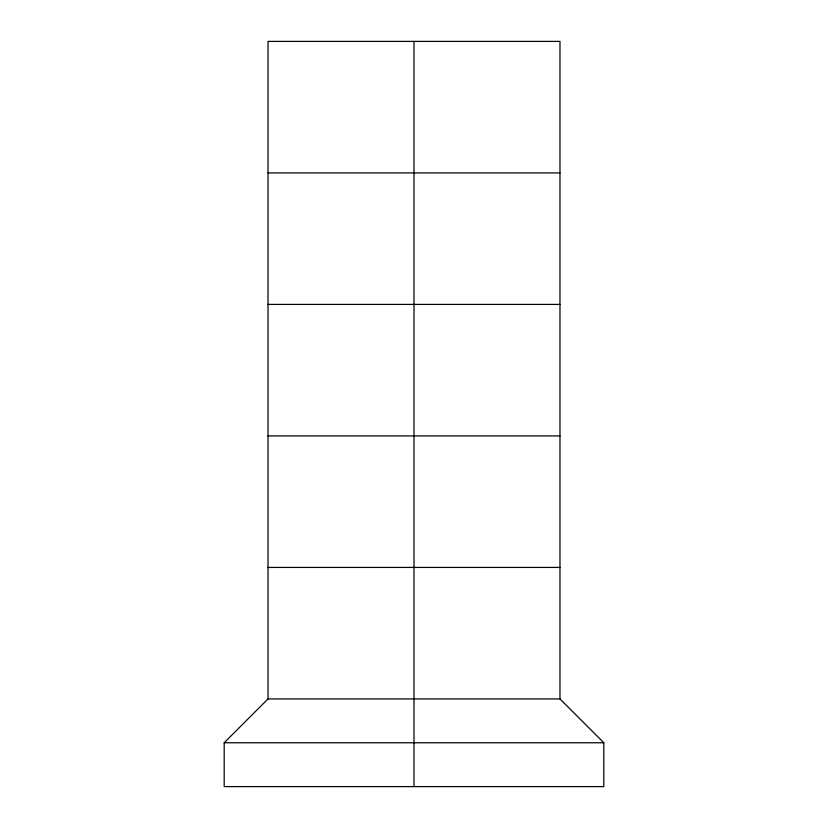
<?xml version="1.0" encoding="UTF-8"?>
<svg xmlns="http://www.w3.org/2000/svg" width="828" height="828" viewBox="0 0 828 828"><rect width="100%" height="100%" fill="white"/><g stroke="black" fill="none" stroke-linecap="round" stroke-linejoin="round"><path stroke-width="1.24" d="M224.191 742.768L268.024 698.925L268.024 41.4L559.976 41.4L559.976 698.925L603.809 742.768L603.809 786.6L224.191 786.6L224.191 742.768L603.809 742.768M268.024 172.907L559.976 172.907M268.024 304.414L559.976 304.414M268.024 435.921L559.976 435.921M268.024 567.428L559.976 567.428M268.024 698.925L559.976 698.925M414 41.4L414 786.6"/></g></svg>
